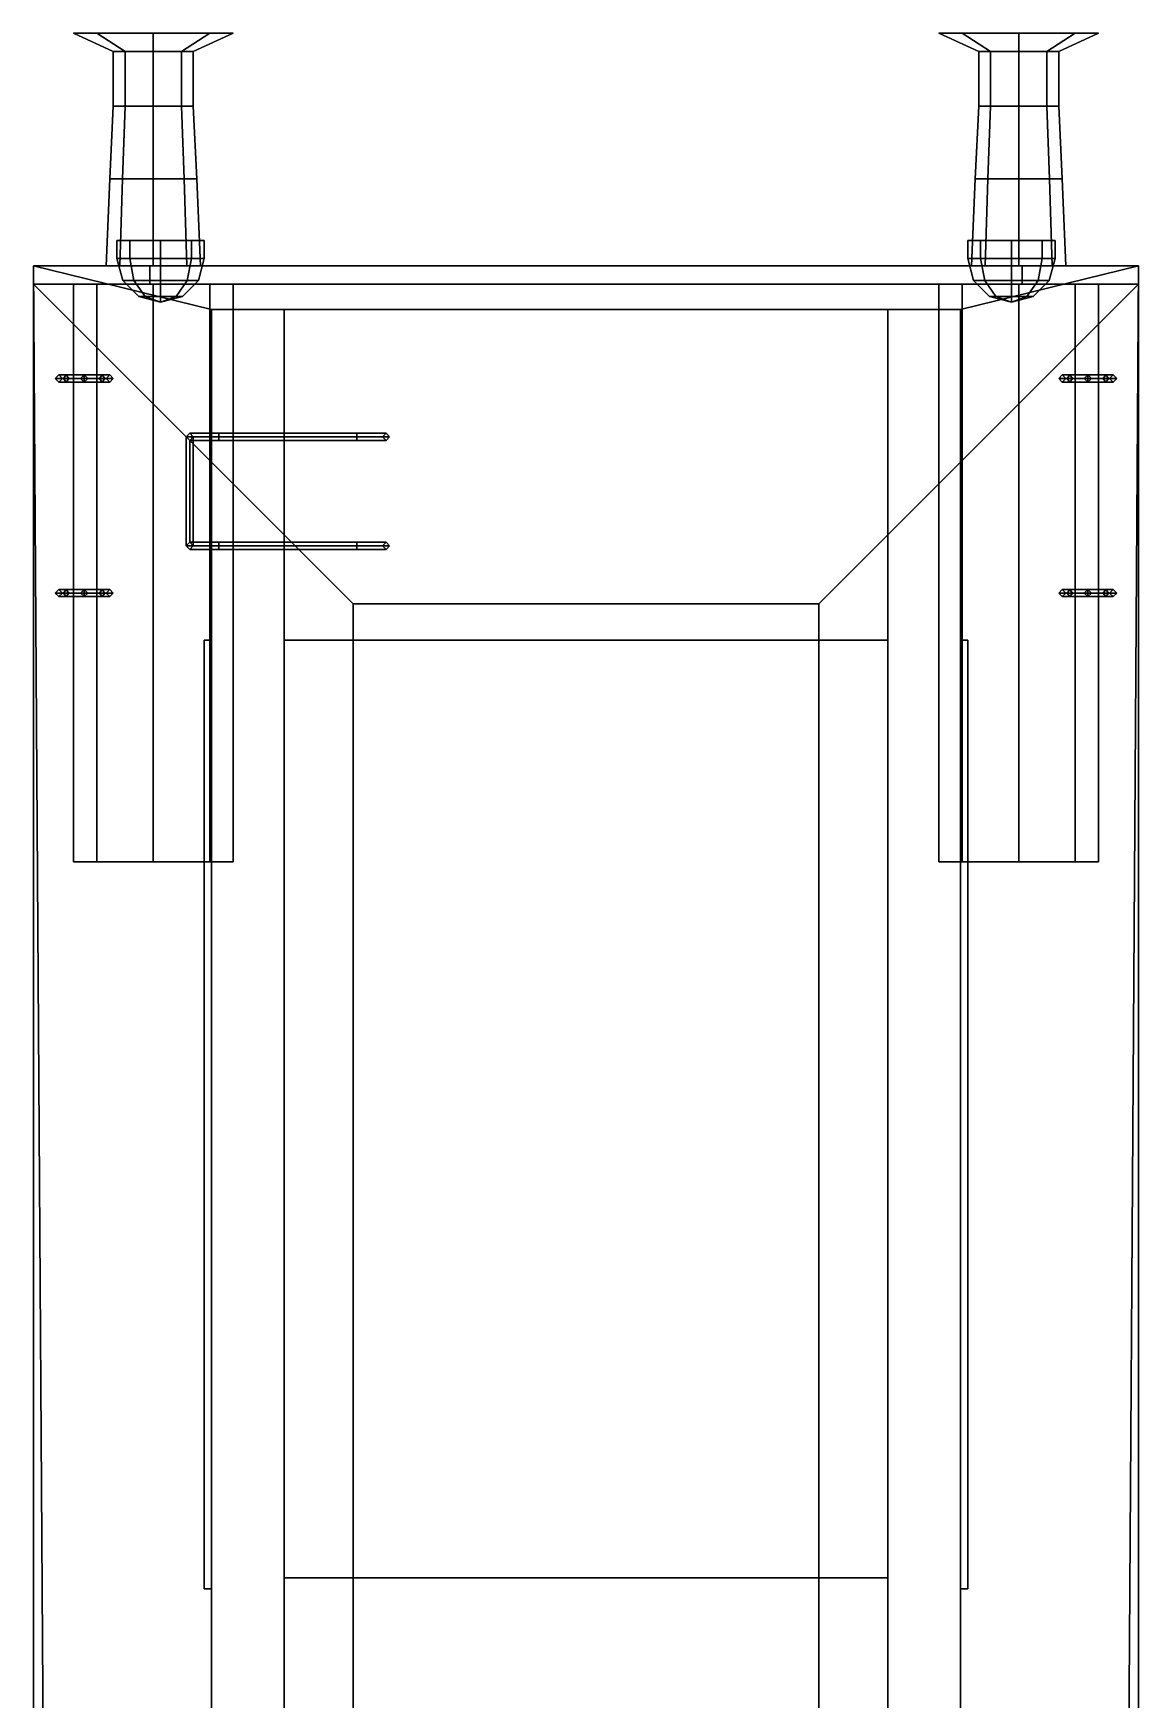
# Model space of a CAD drawing. Extents: x -1.57 to 1.57, y -4.45 to 4.72.
# Drawn here: x -1.52 to 1.52, y 0.135 to 4.72 of the extents above; entities that cross this region are included whole.
import ezdxf

# ---------------------------------------------------------------- set-up
doc = ezdxf.new("R2010")
doc.units = 0
doc.layers.get('0').update_dxf_attribs({"linetype": 'CONTINUOUS'})

msp = doc.modelspace()

# ---------------------------------------------------------------- linework, layer by layer
for points in [[(-1.41, 4.72, 1.03), (-1.0344, 4.72, 1.1856), (-0.97, 4.72, 1.03), (-1.3456, 4.72, 0.8744)], [(-1.3456, 4.72, 1.1856), (-1.19, 4.72, 1.25), (-1.0344, 4.72, 1.1856), (-1.41, 4.72, 1.03)], [(-1.3, 4.67, 1.03), (-1.2678, 4.67, 1.1078), (-1.3456, 4.72, 1.1856), (-1.41, 4.72, 1.03)], [(-1.2678, 4.67, 0.9522), (-1.3, 4.67, 1.03), (-1.41, 4.72, 1.03), (-1.3456, 4.72, 0.8744)], [(-1.2678, 4.67, 1.1078), (-1.19, 4.67, 1.14), (-1.19, 4.72, 1.25), (-1.3456, 4.72, 1.1856)], [(-1.3456, 4.72, 0.8744), (-0.97, 4.72, 1.03), (-1.0344, 4.72, 0.8744), (-1.19, 4.72, 0.81)], [(-1.19, 4.67, 0.92), (-1.2678, 4.67, 0.9522), (-1.3456, 4.72, 0.8744), (-1.19, 4.72, 0.81)], [(-1.19, 4.67, 1.14), (-1.1122, 4.67, 1.1078), (-1.0344, 4.72, 1.1856), (-1.19, 4.72, 1.25)], [(-1.1122, 4.67, 0.9522), (-1.19, 4.67, 0.92), (-1.19, 4.72, 0.81), (-1.0344, 4.72, 0.8744)], [(-1.1122, 4.67, 1.1078), (-1.08, 4.67, 1.03), (-0.97, 4.72, 1.03), (-1.0344, 4.72, 1.1856)], [(-1.08, 4.67, 1.03), (-1.1122, 4.67, 0.9522), (-1.0344, 4.72, 0.8744), (-0.97, 4.72, 1.03)], [(1.08, 4.67, 1.03), (1.1122, 4.67, 1.1078), (1.0344, 4.72, 1.1856), (0.97, 4.72, 1.03)], [(1.1122, 4.67, 0.9522), (1.08, 4.67, 1.03), (0.97, 4.72, 1.03), (1.0344, 4.72, 0.8744)], [(1.0344, 4.72, 1.1856), (1.19, 4.72, 1.25), (1.3456, 4.72, 1.1856), (0.97, 4.72, 1.03)], [(0.97, 4.72, 1.03), (1.3456, 4.72, 1.1856), (1.41, 4.72, 1.03), (1.0344, 4.72, 0.8744)], [(1.1122, 4.67, 1.1078), (1.19, 4.67, 1.14), (1.19, 4.72, 1.25), (1.0344, 4.72, 1.1856)], [(1.19, 4.67, 0.92), (1.1122, 4.67, 0.9522), (1.0344, 4.72, 0.8744), (1.19, 4.72, 0.81)], [(1.0344, 4.72, 0.8744), (1.41, 4.72, 1.03), (1.3456, 4.72, 0.8744), (1.19, 4.72, 0.81)], [(1.19, 4.67, 1.14), (1.2678, 4.67, 1.1078), (1.3456, 4.72, 1.1856), (1.19, 4.72, 1.25)], [(1.2678, 4.67, 0.9522), (1.19, 4.67, 0.92), (1.19, 4.72, 0.81), (1.3456, 4.72, 0.8744)], [(1.2678, 4.67, 1.1078), (1.3, 4.67, 1.03), (1.41, 4.72, 1.03), (1.3456, 4.72, 1.1856)], [(1.3, 4.67, 1.03), (1.2678, 4.67, 0.9522), (1.3456, 4.72, 0.8744), (1.41, 4.72, 1.03)], [(-1.2678, 4.52, 0.9522), (-1.3, 4.52, 1.03), (-1.3, 4.67, 1.03), (-1.2678, 4.67, 0.9522)], [(-1.3, 4.52, 1.03), (-1.2678, 4.52, 1.1078), (-1.2678, 4.67, 1.1078), (-1.3, 4.67, 1.03)], [(-1.2678, 4.52, 1.1078), (-1.19, 4.52, 1.14), (-1.19, 4.67, 1.14), (-1.2678, 4.67, 1.1078)], [(-1.19, 4.52, 0.92), (-1.2678, 4.52, 0.9522), (-1.2678, 4.67, 0.9522), (-1.19, 4.67, 0.92)], [(-1.19, 4.52, 1.14), (-1.1122, 4.52, 1.1078), (-1.1122, 4.67, 1.1078), (-1.19, 4.67, 1.14)], [(-1.1122, 4.52, 0.9522), (-1.19, 4.52, 0.92), (-1.19, 4.67, 0.92), (-1.1122, 4.67, 0.9522)], [(-1.08, 4.52, 1.03), (-1.1122, 4.52, 0.9522), (-1.1122, 4.67, 0.9522), (-1.08, 4.67, 1.03)], [(-1.1122, 4.52, 1.1078), (-1.08, 4.52, 1.03), (-1.08, 4.67, 1.03), (-1.1122, 4.67, 1.1078)], [(1.08, 4.52, 1.03), (1.1122, 4.52, 1.1078), (1.1122, 4.67, 1.1078), (1.08, 4.67, 1.03)], [(1.1122, 4.52, 0.9522), (1.08, 4.52, 1.03), (1.08, 4.67, 1.03), (1.1122, 4.67, 0.9522)], [(1.1122, 4.52, 1.1078), (1.19, 4.52, 1.14), (1.19, 4.67, 1.14), (1.1122, 4.67, 1.1078)], [(1.19, 4.52, 0.92), (1.1122, 4.52, 0.9522), (1.1122, 4.67, 0.9522), (1.19, 4.67, 0.92)], [(1.19, 4.52, 1.14), (1.2678, 4.52, 1.1078), (1.2678, 4.67, 1.1078), (1.19, 4.67, 1.14)], [(1.2678, 4.52, 0.9522), (1.19, 4.52, 0.92), (1.19, 4.67, 0.92), (1.2678, 4.67, 0.9522)], [(1.2678, 4.52, 1.1078), (1.3, 4.52, 1.03), (1.3, 4.67, 1.03), (1.2678, 4.67, 1.1078)], [(1.3, 4.52, 1.03), (1.2678, 4.52, 0.9522), (1.2678, 4.67, 0.9522), (1.3, 4.67, 1.03)], [(-1.2678, 4.52, 1.1078), (-1.3, 4.52, 1.03), (-1.31, 4.32, 1.03), (-1.2749, 4.32, 1.1149)], [(-1.3, 4.52, 1.03), (-1.2678, 4.52, 0.9522), (-1.2749, 4.32, 0.9451), (-1.31, 4.32, 1.03)], [(-1.19, 4.52, 1.14), (-1.2678, 4.52, 1.1078), (-1.2749, 4.32, 1.1149), (-1.19, 4.32, 1.15)], [(-1.2678, 4.52, 0.9522), (-1.19, 4.52, 0.92), (-1.19, 4.32, 0.91), (-1.2749, 4.32, 0.9451)], [(-1.1122, 4.52, 1.1078), (-1.19, 4.52, 1.14), (-1.19, 4.32, 1.15), (-1.1051, 4.32, 1.1149)], [(-1.19, 4.52, 0.92), (-1.1122, 4.52, 0.9522), (-1.1051, 4.32, 0.9451), (-1.19, 4.32, 0.91)], [(-1.08, 4.52, 1.03), (-1.1122, 4.52, 1.1078), (-1.1051, 4.32, 1.1149), (-1.07, 4.32, 1.03)], [(-1.1122, 4.52, 0.9522), (-1.08, 4.52, 1.03), (-1.07, 4.32, 1.03), (-1.1051, 4.32, 0.9451)], [(1.08, 4.52, 1.03), (1.1122, 4.52, 0.9522), (1.1051, 4.32, 0.9451), (1.07, 4.32, 1.03)], [(1.1122, 4.52, 1.1078), (1.08, 4.52, 1.03), (1.07, 4.32, 1.03), (1.1051, 4.32, 1.1149)], [(1.1122, 4.52, 0.9522), (1.19, 4.52, 0.92), (1.19, 4.32, 0.91), (1.1051, 4.32, 0.9451)], [(1.19, 4.52, 1.14), (1.1122, 4.52, 1.1078), (1.1051, 4.32, 1.1149), (1.19, 4.32, 1.15)], [(1.19, 4.52, 0.92), (1.2678, 4.52, 0.9522), (1.2749, 4.32, 0.9451), (1.19, 4.32, 0.91)], [(1.2678, 4.52, 1.1078), (1.19, 4.52, 1.14), (1.19, 4.32, 1.15), (1.2749, 4.32, 1.1149)], [(1.2678, 4.52, 0.9522), (1.3, 4.52, 1.03), (1.31, 4.32, 1.03), (1.2749, 4.32, 0.9451)], [(1.3, 4.52, 1.03), (1.2678, 4.52, 1.1078), (1.2749, 4.32, 1.1149), (1.31, 4.32, 1.03)], [(-1.2749, 4.32, 1.1149), (-1.31, 4.32, 1.03), (-1.32, 4.08, 1.03), (-1.2819, 4.08, 1.1219)], [(-1.31, 4.32, 1.03), (-1.2749, 4.32, 0.9451), (-1.2819, 4.08, 0.9381), (-1.32, 4.08, 1.03)], [(-1.19, 4.32, 1.15), (-1.2749, 4.32, 1.1149), (-1.2819, 4.08, 1.1219), (-1.19, 4.08, 1.16)], [(-1.2749, 4.32, 0.9451), (-1.19, 4.32, 0.91), (-1.19, 4.08, 0.9), (-1.2819, 4.08, 0.9381)], [(-1.1051, 4.32, 1.1149), (-1.19, 4.32, 1.15), (-1.19, 4.08, 1.16), (-1.0981, 4.08, 1.1219)], [(-1.19, 4.32, 0.91), (-1.1051, 4.32, 0.9451), (-1.0981, 4.08, 0.9381), (-1.19, 4.08, 0.9)], [(-1.07, 4.32, 1.03), (-1.1051, 4.32, 1.1149), (-1.0981, 4.08, 1.1219), (-1.06, 4.08, 1.03)], [(-1.1051, 4.32, 0.9451), (-1.07, 4.32, 1.03), (-1.06, 4.08, 1.03), (-1.0981, 4.08, 0.9381)], [(1.07, 4.32, 1.03), (1.1051, 4.32, 0.9451), (1.0981, 4.08, 0.9381), (1.06, 4.08, 1.03)], [(1.1051, 4.32, 1.1149), (1.07, 4.32, 1.03), (1.06, 4.08, 1.03), (1.0981, 4.08, 1.1219)], [(1.1051, 4.32, 0.9451), (1.19, 4.32, 0.91), (1.19, 4.08, 0.9), (1.0981, 4.08, 0.9381)], [(1.19, 4.32, 1.15), (1.1051, 4.32, 1.1149), (1.0981, 4.08, 1.1219), (1.19, 4.08, 1.16)], [(1.19, 4.32, 0.91), (1.2749, 4.32, 0.9451), (1.2819, 4.08, 0.9381), (1.19, 4.08, 0.9)], [(1.2749, 4.32, 1.1149), (1.19, 4.32, 1.15), (1.19, 4.08, 1.16), (1.2819, 4.08, 1.1219)], [(1.2749, 4.32, 0.9451), (1.31, 4.32, 1.03), (1.32, 4.08, 1.03), (1.2819, 4.08, 0.9381)], [(1.31, 4.32, 1.03), (1.2749, 4.32, 1.1149), (1.2819, 4.08, 1.1219), (1.32, 4.08, 1.03)], [(-1.29, 4.15, 1.55), (-1.2549, 4.15, 1.6349), (-1.17, 4.15, 1.67), (-1.2549, 4.15, 1.4651)], [(-1.29, 4.1, 1.55), (-1.2549, 4.1, 1.6349), (-1.2549, 4.15, 1.6349), (-1.29, 4.15, 1.55)], [(-1.2549, 4.1, 1.4651), (-1.29, 4.1, 1.55), (-1.29, 4.15, 1.55), (-1.2549, 4.15, 1.4651)], [(-1.2549, 4.15, 1.4651), (-1.17, 4.15, 1.67), (-1.0851, 4.15, 1.6349), (-1.17, 4.15, 1.43)], [(-1.17, 4.1, 1.43), (-1.2549, 4.1, 1.4651), (-1.2549, 4.15, 1.4651), (-1.17, 4.15, 1.43)], [(-1.2549, 4.1, 1.6349), (-1.17, 4.1, 1.67), (-1.17, 4.15, 1.67), (-1.2549, 4.15, 1.6349)], [(-1.17, 4.15, 1.43), (-1.0851, 4.15, 1.6349), (-1.05, 4.15, 1.55), (-1.0851, 4.15, 1.4651)], [(-1.0851, 4.1, 1.4651), (-1.17, 4.1, 1.43), (-1.17, 4.15, 1.43), (-1.0851, 4.15, 1.4651)], [(-1.17, 4.1, 1.67), (-1.0851, 4.1, 1.6349), (-1.0851, 4.15, 1.6349), (-1.17, 4.15, 1.67)], [(-1.0851, 4.1, 1.6349), (-1.05, 4.1, 1.55), (-1.05, 4.15, 1.55), (-1.0851, 4.15, 1.6349)], [(-1.05, 4.1, 1.55), (-1.0851, 4.1, 1.4651), (-1.0851, 4.15, 1.4651), (-1.05, 4.15, 1.55)], [(1.05, 4.1, 1.55), (1.0851, 4.1, 1.6349), (1.0851, 4.15, 1.6349), (1.05, 4.15, 1.55)], [(1.0851, 4.1, 1.4651), (1.05, 4.1, 1.55), (1.05, 4.15, 1.55), (1.0851, 4.15, 1.4651)], [(1.05, 4.15, 1.55), (1.0851, 4.15, 1.6349), (1.17, 4.15, 1.67), (1.0851, 4.15, 1.4651)], [(1.0851, 4.1, 1.6349), (1.17, 4.1, 1.67), (1.17, 4.15, 1.67), (1.0851, 4.15, 1.6349)], [(1.17, 4.1, 1.43), (1.0851, 4.1, 1.4651), (1.0851, 4.15, 1.4651), (1.17, 4.15, 1.43)], [(1.0851, 4.15, 1.4651), (1.17, 4.15, 1.67), (1.2549, 4.15, 1.6349), (1.17, 4.15, 1.43)], [(1.17, 4.1, 1.67), (1.2549, 4.1, 1.6349), (1.2549, 4.15, 1.6349), (1.17, 4.15, 1.67)], [(1.2549, 4.1, 1.4651), (1.17, 4.1, 1.43), (1.17, 4.15, 1.43), (1.2549, 4.15, 1.4651)], [(1.17, 4.15, 1.43), (1.2549, 4.15, 1.6349), (1.29, 4.15, 1.55), (1.2549, 4.15, 1.4651)], [(1.2549, 4.1, 1.6349), (1.29, 4.1, 1.55), (1.29, 4.15, 1.55), (1.2549, 4.15, 1.6349)], [(1.29, 4.1, 1.55), (1.2549, 4.1, 1.4651), (1.2549, 4.15, 1.4651), (1.29, 4.15, 1.55)], [(-1.2435, 4.04, 1.6235), (-1.2549, 4.1, 1.6349), (-1.29, 4.1, 1.55), (-1.2739, 4.04, 1.55)], [(-1.2739, 4.04, 1.55), (-1.29, 4.1, 1.55), (-1.2549, 4.1, 1.4651), (-1.2435, 4.04, 1.4765)], [(-1.2435, 4.04, 1.4765), (-1.2549, 4.1, 1.4651), (-1.17, 4.1, 1.43), (-1.17, 4.04, 1.4461)], [(-1.17, 4.04, 1.6539), (-1.17, 4.1, 1.67), (-1.2549, 4.1, 1.6349), (-1.2435, 4.04, 1.6235)], [(-1.17, 4.04, 1.4461), (-1.17, 4.1, 1.43), (-1.0851, 4.1, 1.4651), (-1.0965, 4.04, 1.4765)], [(-1.0965, 4.04, 1.6235), (-1.0851, 4.1, 1.6349), (-1.17, 4.1, 1.67), (-1.17, 4.04, 1.6539)], [(-1.0661, 4.04, 1.55), (-1.05, 4.1, 1.55), (-1.0851, 4.1, 1.6349), (-1.0965, 4.04, 1.6235)], [(-1.0965, 4.04, 1.4765), (-1.0851, 4.1, 1.4651), (-1.05, 4.1, 1.55), (-1.0661, 4.04, 1.55)], [(1.0965, 4.04, 1.6235), (1.0851, 4.1, 1.6349), (1.05, 4.1, 1.55), (1.0661, 4.04, 1.55)], [(1.0661, 4.04, 1.55), (1.05, 4.1, 1.55), (1.0851, 4.1, 1.4651), (1.0965, 4.04, 1.4765)], [(1.17, 4.04, 1.6539), (1.17, 4.1, 1.67), (1.0851, 4.1, 1.6349), (1.0965, 4.04, 1.6235)], [(1.0965, 4.04, 1.4765), (1.0851, 4.1, 1.4651), (1.17, 4.1, 1.43), (1.17, 4.04, 1.4461)], [(1.2435, 4.04, 1.6235), (1.2549, 4.1, 1.6349), (1.17, 4.1, 1.67), (1.17, 4.04, 1.6539)], [(1.17, 4.04, 1.4461), (1.17, 4.1, 1.43), (1.2549, 4.1, 1.4651), (1.2435, 4.04, 1.4765)], [(1.2739, 4.04, 1.55), (1.29, 4.1, 1.55), (1.2549, 4.1, 1.6349), (1.2435, 4.04, 1.6235)], [(1.2435, 4.04, 1.4765), (1.2549, 4.1, 1.4651), (1.29, 4.1, 1.55), (1.2739, 4.04, 1.55)], [(-1.52, 4.08, 1.43), (-1.52, 4.08, 1.31), (-1.52, -3.98, 1.31), (-1.52, -3.98, 1.43)], [(1.03, 3.96, 1.43), (1.52, 4.08, 1.43), (-1.52, 4.08, 1.43), (-1.03, 3.96, 1.43)], [(-1.03, 3.96, 1.43), (-1.52, 4.08, 1.43), (-1.48, -1.94, 1.43), (-1.03, -1.94, 1.43)], [(-1.48, -1.94, 1.43), (-1.52, 4.08, 1.43), (-1.52, -3.98, 1.43), (-1.48, -3.77, 1.43)], [(1.52, 4.08, 1.43), (1.52, 4.08, 0.44), (-1.52, 4.08, 0.44), (-1.52, 4.08, 1.43)], [(-1.52, 4.08, 1.31), (-1.52, 4.08, 0.44), (-1.52, 4.03, 0.44), (-1.52, 4.03, 1.31)], [(1.52, 4.08, 0.44), (1.2, 4.08, 0.12), (-1.2, 4.08, 0.12), (-1.52, 4.08, 0.44)], [(-1.52, 4.08, 0.44), (-1.2, 4.08, 0.12), (-1.2, 4.03, 0.12), (-1.52, 4.03, 0.44)], [(-1.2124, 3.9961, 1.5924), (-1.2435, 4.04, 1.6235), (-1.2739, 4.04, 1.55), (-1.23, 3.9961, 1.55)], [(-1.23, 3.9961, 1.55), (-1.2739, 4.04, 1.55), (-1.2435, 4.04, 1.4765), (-1.2124, 3.9961, 1.5076)], [(-1.2124, 3.9961, 1.5076), (-1.2435, 4.04, 1.4765), (-1.17, 4.04, 1.4461), (-1.17, 3.9961, 1.49)], [(-1.17, 3.9961, 1.61), (-1.17, 4.04, 1.6539), (-1.2435, 4.04, 1.6235), (-1.2124, 3.9961, 1.5924)], [(-1.2, 4.03, 0.12), (-1.2, 4.08, 0.12), (1.2, 4.08, 0.12), (1.2, 4.03, 0.12)], [(-1.17, 3.9961, 1.49), (-1.17, 4.04, 1.4461), (-1.0965, 4.04, 1.4765), (-1.1276, 3.9961, 1.5076)], [(-1.1276, 3.9961, 1.5924), (-1.0965, 4.04, 1.6235), (-1.17, 4.04, 1.6539), (-1.17, 3.9961, 1.61)], [(-1.11, 3.9961, 1.55), (-1.0661, 4.04, 1.55), (-1.0965, 4.04, 1.6235), (-1.1276, 3.9961, 1.5924)], [(-1.1276, 3.9961, 1.5076), (-1.0965, 4.04, 1.4765), (-1.0661, 4.04, 1.55), (-1.11, 3.9961, 1.55)], [(1.48, -1.94, 1.43), (1.52, 4.08, 1.43), (1.03, 3.96, 1.43), (1.03, -1.94, 1.43)], [(1.1276, 3.9961, 1.5924), (1.0965, 4.04, 1.6235), (1.0661, 4.04, 1.55), (1.11, 3.9961, 1.55)], [(1.11, 3.9961, 1.55), (1.0661, 4.04, 1.55), (1.0965, 4.04, 1.4765), (1.1276, 3.9961, 1.5076)], [(1.17, 3.9961, 1.61), (1.17, 4.04, 1.6539), (1.0965, 4.04, 1.6235), (1.1276, 3.9961, 1.5924)], [(1.1276, 3.9961, 1.5076), (1.0965, 4.04, 1.4765), (1.17, 4.04, 1.4461), (1.17, 3.9961, 1.49)], [(1.2124, 3.9961, 1.5924), (1.2435, 4.04, 1.6235), (1.17, 4.04, 1.6539), (1.17, 3.9961, 1.61)], [(1.17, 3.9961, 1.49), (1.17, 4.04, 1.4461), (1.2435, 4.04, 1.4765), (1.2124, 3.9961, 1.5076)], [(1.2, 4.03, 0.12), (1.2, 4.08, 0.12), (1.52, 4.08, 0.44), (1.52, 4.03, 0.44)], [(1.23, 3.9961, 1.55), (1.2739, 4.04, 1.55), (1.2435, 4.04, 1.6235), (1.2124, 3.9961, 1.5924)], [(1.2124, 3.9961, 1.5076), (1.2435, 4.04, 1.4765), (1.2739, 4.04, 1.55), (1.23, 3.9961, 1.55)], [(1.52, -3.98, 1.43), (1.52, 4.08, 1.43), (1.48, -1.94, 1.43), (1.48, -3.77, 1.43)], [(1.52, -3.98, 1.31), (1.52, 4.08, 1.31), (1.52, 4.08, 1.43), (1.52, -3.98, 1.43)], [(1.52, 4.03, 0.44), (1.52, 4.08, 0.44), (1.52, 4.08, 1.31), (1.52, 4.03, 1.31)], [(-1.52, 4.03, 1.31), (-0.64, 3.15, 1.31), (-0.64, -3.47, 1.31), (-1.52, -3.98, 1.31)], [(-1.52, 4.03, 1.31), (-1.52, 4.03, 0.44), (1.52, 4.03, 0.44), (1.52, 4.03, 1.31)], [(-1.52, 4.03, 0.44), (-1.2, 4.03, 0.12), (1.2, 4.03, 0.12), (1.52, 4.03, 0.44)], [(1.52, 4.03, 1.31), (0.64, 3.15, 1.31), (-0.64, 3.15, 1.31), (-1.52, 4.03, 1.31)], [(-1.41, 2.44, 1.04), (-1.3456, 2.44, 1.1956), (-1.3456, 4.03, 1.1956), (-1.41, 4.03, 1.04)], [(-1.3456, 2.44, 0.8844), (-1.41, 2.44, 1.04), (-1.41, 4.03, 1.04), (-1.3456, 4.03, 0.8844)], [(-1.19, 2.44, 0.82), (-1.3456, 2.44, 0.8844), (-1.3456, 4.03, 0.8844), (-1.19, 4.03, 0.82)], [(-1.3456, 2.44, 1.1956), (-1.19, 2.44, 1.26), (-1.19, 4.03, 1.26), (-1.3456, 4.03, 1.1956)], [(-1.17, 3.98, 1.55), (-1.2124, 3.9961, 1.5924), (-1.23, 3.9961, 1.55), (-1.17, 3.98, 1.55)], [(-1.17, 3.98, 1.55), (-1.23, 3.9961, 1.55), (-1.2124, 3.9961, 1.5076), (-1.17, 3.98, 1.55)], [(-1.17, 3.98, 1.55), (-1.17, 3.9961, 1.61), (-1.2124, 3.9961, 1.5924), (-1.17, 3.98, 1.55)], [(-1.17, 3.98, 1.55), (-1.2124, 3.9961, 1.5076), (-1.17, 3.9961, 1.49), (-1.17, 3.98, 1.55)], [(-1.0344, 2.44, 0.8844), (-1.19, 2.44, 0.82), (-1.19, 4.03, 0.82), (-1.0344, 4.03, 0.8844)], [(-1.19, 2.44, 1.26), (-1.0344, 2.44, 1.1956), (-1.0344, 4.03, 1.1956), (-1.19, 4.03, 1.26)], [(-1.17, 3.98, 1.55), (-1.1276, 3.9961, 1.5924), (-1.17, 3.9961, 1.61), (-1.17, 3.98, 1.55)], [(-1.17, 3.98, 1.55), (-1.11, 3.9961, 1.55), (-1.1276, 3.9961, 1.5924), (-1.17, 3.98, 1.55)], [(-1.17, 3.98, 1.55), (-1.1276, 3.9961, 1.5076), (-1.11, 3.9961, 1.55), (-1.17, 3.98, 1.55)], [(-1.17, 3.98, 1.55), (-1.17, 3.9961, 1.49), (-1.1276, 3.9961, 1.5076), (-1.17, 3.98, 1.55)], [(-1.0344, 2.44, 1.1956), (-0.97, 2.44, 1.04), (-0.97, 4.03, 1.04), (-1.0344, 4.03, 1.1956)], [(-0.97, 2.44, 1.04), (-1.0344, 2.44, 0.8844), (-1.0344, 4.03, 0.8844), (-0.97, 4.03, 1.04)], [(0.64, -3.47, 1.31), (0.64, 3.15, 1.31), (1.52, 4.03, 1.31), (1.52, -3.98, 1.31)], [(0.97, 2.44, 1.04), (1.0344, 2.44, 1.1956), (1.0344, 4.03, 1.1956), (0.97, 4.03, 1.04)], [(1.0344, 2.44, 0.8844), (0.97, 2.44, 1.04), (0.97, 4.03, 1.04), (1.0344, 4.03, 0.8844)], [(1.0344, 2.44, 1.1956), (1.19, 2.44, 1.26), (1.19, 4.03, 1.26), (1.0344, 4.03, 1.1956)], [(1.19, 2.44, 0.82), (1.0344, 2.44, 0.8844), (1.0344, 4.03, 0.8844), (1.19, 4.03, 0.82)], [(1.17, 3.98, 1.55), (1.1276, 3.9961, 1.5924), (1.11, 3.9961, 1.55), (1.17, 3.98, 1.55)], [(1.17, 3.98, 1.55), (1.11, 3.9961, 1.55), (1.1276, 3.9961, 1.5076), (1.17, 3.98, 1.55)], [(1.17, 3.98, 1.55), (1.17, 3.9961, 1.61), (1.1276, 3.9961, 1.5924), (1.17, 3.98, 1.55)], [(1.17, 3.98, 1.55), (1.1276, 3.9961, 1.5076), (1.17, 3.9961, 1.49), (1.17, 3.98, 1.55)], [(1.17, 3.98, 1.55), (1.23, 3.9961, 1.55), (1.2124, 3.9961, 1.5924), (1.17, 3.98, 1.55)], [(1.17, 3.98, 1.55), (1.2124, 3.9961, 1.5924), (1.17, 3.9961, 1.61), (1.17, 3.98, 1.55)], [(1.17, 3.98, 1.55), (1.17, 3.9961, 1.49), (1.2124, 3.9961, 1.5076), (1.17, 3.98, 1.55)], [(1.17, 3.98, 1.55), (1.2124, 3.9961, 1.5076), (1.23, 3.9961, 1.55), (1.17, 3.98, 1.55)], [(1.19, 2.44, 1.26), (1.3456, 2.44, 1.1956), (1.3456, 4.03, 1.1956), (1.19, 4.03, 1.26)], [(1.3456, 2.44, 0.8844), (1.19, 2.44, 0.82), (1.19, 4.03, 0.82), (1.3456, 4.03, 0.8844)], [(1.3456, 2.44, 1.1956), (1.41, 2.44, 1.04), (1.41, 4.03, 1.04), (1.3456, 4.03, 1.1956)], [(1.41, 2.44, 1.04), (1.3456, 2.44, 0.8844), (1.3456, 4.03, 0.8844), (1.41, 4.03, 1.04)], [(1.03, 3.96, 3.23), (1.03, 3.96, 1.43), (-1.03, 3.96, 1.43), (-1.03, 3.96, 3.23)], [(-1.03, 3.96, 3.23), (-1.03, 3.96, 1.43), (-1.03, 3.05, 1.7), (-1.03, 3.05, 3.15)], [(-0.83, 3.96, 3.31), (-1.03, 3.96, 3.23), (-1.03, -1.94, 3.23), (-0.83, -1.94, 3.31)], [(0.83, 3.96, 3.31), (1.03, 3.96, 3.23), (-1.03, 3.96, 3.23), (-0.83, 3.96, 3.31)], [(-1.03, -1.94, 3.23), (-1.03, 3.96, 3.23), (-1.03, 3.05, 3.15), (-1.03, 0.44, 3.15)], [(-1.03, 0.44, 1.7), (-1.03, 3.05, 1.7), (-1.03, 3.96, 1.43), (-1.03, -1.94, 1.43)], [(0.83, 3.05, 3.31), (0.83, 3.96, 3.31), (-0.83, 3.96, 3.31), (-0.83, 3.05, 3.31)], [(1.03, -1.94, 3.23), (1.03, 3.96, 3.23), (0.83, 3.96, 3.31), (0.83, -1.94, 3.31)], [(1.03, 0.44, 3.15), (1.03, 3.05, 3.15), (1.03, 3.96, 3.23), (1.03, -1.94, 3.23)], [(1.03, -1.94, 1.43), (1.03, 3.96, 1.43), (1.03, 3.05, 1.7), (1.03, 0.44, 1.7)], [(1.03, 3.05, 3.15), (1.03, 3.05, 1.7), (1.03, 3.96, 1.43), (1.03, 3.96, 3.23)], [(-1.46, 3.77, 2.06), (-1.45, 3.78, 2.06), (-1.4295, 3.78, 2.0105), (-1.4366, 3.77, 2.0034)], [(-1.4366, 3.77, 2.1166), (-1.4295, 3.78, 2.1095), (-1.45, 3.78, 2.06), (-1.46, 3.77, 2.06)], [(-1.45, 3.76, 2.06), (-1.46, 3.77, 2.06), (-1.4366, 3.77, 2.0034), (-1.4295, 3.76, 2.0105)], [(-1.4295, 3.76, 2.1095), (-1.4366, 3.77, 2.1166), (-1.46, 3.77, 2.06), (-1.45, 3.76, 2.06)], [(-1.45, 3.78, 2.06), (-1.44, 3.77, 2.06), (-1.4224, 3.77, 2.0176), (-1.4295, 3.78, 2.0105)], [(-1.4295, 3.78, 2.1095), (-1.4224, 3.77, 2.1024), (-1.44, 3.77, 2.06), (-1.45, 3.78, 2.06)], [(-1.44, 3.77, 2.06), (-1.45, 3.76, 2.06), (-1.4295, 3.76, 2.0105), (-1.4224, 3.77, 2.0176)], [(-1.4224, 3.77, 2.1024), (-1.4295, 3.76, 2.1095), (-1.45, 3.76, 2.06), (-1.44, 3.77, 2.06)], [(-1.4366, 3.77, 2.0034), (-1.4295, 3.78, 2.0105), (-1.38, 3.78, 1.99), (-1.39, 3.77, 1.9841)], [(-1.38, 3.77, 2.14), (-1.38, 3.78, 2.13), (-1.4295, 3.78, 2.1095), (-1.4366, 3.77, 2.1166)], [(-1.4295, 3.76, 2.0105), (-1.4366, 3.77, 2.0034), (-1.39, 3.77, 1.9841), (-1.38, 3.76, 1.99)], [(-1.38, 3.76, 2.13), (-1.38, 3.77, 2.14), (-1.4366, 3.77, 2.1166), (-1.4295, 3.76, 2.1095)], [(-1.4295, 3.78, 2.0105), (-1.4224, 3.77, 2.0176), (-1.38, 3.77, 2), (-1.38, 3.78, 1.99)], [(-1.38, 3.78, 2.13), (-1.38, 3.77, 2.12), (-1.4224, 3.77, 2.1024), (-1.4295, 3.78, 2.1095)], [(-1.4224, 3.77, 2.0176), (-1.4295, 3.76, 2.0105), (-1.38, 3.76, 1.99), (-1.38, 3.77, 2)], [(-1.38, 3.77, 2.12), (-1.38, 3.76, 2.13), (-1.4295, 3.76, 2.1095), (-1.4224, 3.77, 2.1024)], [(-1.38, 3.78, 1.43), (-1.39, 3.77, 1.43), (-1.39, 3.77, 1.9841), (-1.38, 3.78, 1.99)], [(-1.39, 3.77, 1.43), (-1.38, 3.76, 1.43), (-1.38, 3.76, 1.99), (-1.39, 3.77, 1.9841)], [(-1.38, 3.78, 1.99), (-1.38, 3.77, 2), (-1.3376, 3.77, 2.0176), (-1.3305, 3.78, 2.0105)], [(-1.37, 3.77, 1.9841), (-1.38, 3.78, 1.99), (-1.3305, 3.78, 2.0105), (-1.3234, 3.77, 2.0034)], [(-1.3305, 3.78, 2.1095), (-1.3376, 3.77, 2.1024), (-1.38, 3.77, 2.12), (-1.38, 3.78, 2.13)], [(-1.3234, 3.77, 2.1166), (-1.3305, 3.78, 2.1095), (-1.38, 3.78, 2.13), (-1.38, 3.77, 2.14)], [(-1.37, 3.77, 1.43), (-1.38, 3.78, 1.43), (-1.38, 3.78, 1.99), (-1.37, 3.77, 1.9841)], [(-1.38, 3.77, 2), (-1.38, 3.76, 1.99), (-1.3305, 3.76, 2.0105), (-1.3376, 3.77, 2.0176)], [(-1.38, 3.76, 1.99), (-1.37, 3.77, 1.9841), (-1.3234, 3.77, 2.0034), (-1.3305, 3.76, 2.0105)], [(-1.3376, 3.77, 2.1024), (-1.3305, 3.76, 2.1095), (-1.38, 3.76, 2.13), (-1.38, 3.77, 2.12)], [(-1.3305, 3.76, 2.1095), (-1.3234, 3.77, 2.1166), (-1.38, 3.77, 2.14), (-1.38, 3.76, 2.13)], [(-1.38, 3.76, 1.43), (-1.37, 3.77, 1.43), (-1.37, 3.77, 1.9841), (-1.38, 3.76, 1.99)], [(-1.3305, 3.78, 2.0105), (-1.3376, 3.77, 2.0176), (-1.32, 3.77, 2.06), (-1.31, 3.78, 2.06)], [(-1.31, 3.78, 2.06), (-1.32, 3.77, 2.06), (-1.3376, 3.77, 2.1024), (-1.3305, 3.78, 2.1095)], [(-1.3376, 3.77, 2.0176), (-1.3305, 3.76, 2.0105), (-1.31, 3.76, 2.06), (-1.32, 3.77, 2.06)], [(-1.32, 3.77, 2.06), (-1.31, 3.76, 2.06), (-1.3305, 3.76, 2.1095), (-1.3376, 3.77, 2.1024)], [(-1.3234, 3.77, 2.0034), (-1.3305, 3.78, 2.0105), (-1.31, 3.78, 2.06), (-1.3, 3.77, 2.06)], [(-1.3, 3.77, 2.06), (-1.31, 3.78, 2.06), (-1.3305, 3.78, 2.1095), (-1.3234, 3.77, 2.1166)], [(-1.3305, 3.76, 2.0105), (-1.3234, 3.77, 2.0034), (-1.3, 3.77, 2.06), (-1.31, 3.76, 2.06)], [(-1.31, 3.76, 2.06), (-1.3, 3.77, 2.06), (-1.3234, 3.77, 2.1166), (-1.3305, 3.76, 2.1095)], [(1.3234, 3.77, 2.1166), (1.3305, 3.78, 2.1095), (1.31, 3.78, 2.06), (1.3, 3.77, 2.06)], [(1.3, 3.77, 2.06), (1.31, 3.78, 2.06), (1.3305, 3.78, 2.0105), (1.3234, 3.77, 2.0034)], [(1.3305, 3.76, 2.1095), (1.3234, 3.77, 2.1166), (1.3, 3.77, 2.06), (1.31, 3.76, 2.06)], [(1.31, 3.76, 2.06), (1.3, 3.77, 2.06), (1.3234, 3.77, 2.0034), (1.3305, 3.76, 2.0105)], [(1.3305, 3.78, 2.1095), (1.3376, 3.77, 2.1024), (1.32, 3.77, 2.06), (1.31, 3.78, 2.06)], [(1.31, 3.78, 2.06), (1.32, 3.77, 2.06), (1.3376, 3.77, 2.0176), (1.3305, 3.78, 2.0105)], [(1.3376, 3.77, 2.1024), (1.3305, 3.76, 2.1095), (1.31, 3.76, 2.06), (1.32, 3.77, 2.06)], [(1.32, 3.77, 2.06), (1.31, 3.76, 2.06), (1.3305, 3.76, 2.0105), (1.3376, 3.77, 2.0176)], [(1.3234, 3.77, 2.0034), (1.3305, 3.78, 2.0105), (1.38, 3.78, 1.99), (1.37, 3.77, 1.9841)], [(1.38, 3.77, 2.14), (1.38, 3.78, 2.13), (1.3305, 3.78, 2.1095), (1.3234, 3.77, 2.1166)], [(1.3305, 3.76, 2.0105), (1.3234, 3.77, 2.0034), (1.37, 3.77, 1.9841), (1.38, 3.76, 1.99)], [(1.38, 3.76, 2.13), (1.38, 3.77, 2.14), (1.3234, 3.77, 2.1166), (1.3305, 3.76, 2.1095)], [(1.38, 3.78, 2.13), (1.38, 3.77, 2.12), (1.3376, 3.77, 2.1024), (1.3305, 3.78, 2.1095)], [(1.3305, 3.78, 2.0105), (1.3376, 3.77, 2.0176), (1.38, 3.77, 2), (1.38, 3.78, 1.99)], [(1.38, 3.77, 2.12), (1.38, 3.76, 2.13), (1.3305, 3.76, 2.1095), (1.3376, 3.77, 2.1024)], [(1.3376, 3.77, 2.0176), (1.3305, 3.76, 2.0105), (1.38, 3.76, 1.99), (1.38, 3.77, 2)], [(1.38, 3.78, 1.43), (1.37, 3.77, 1.43), (1.37, 3.77, 1.9841), (1.38, 3.78, 1.99)], [(1.37, 3.77, 1.43), (1.38, 3.76, 1.43), (1.38, 3.76, 1.99), (1.37, 3.77, 1.9841)], [(1.39, 3.77, 1.43), (1.38, 3.78, 1.43), (1.38, 3.78, 1.99), (1.39, 3.77, 1.9841)], [(1.39, 3.77, 1.9841), (1.38, 3.78, 1.99), (1.4295, 3.78, 2.0105), (1.4366, 3.77, 2.0034)], [(1.4366, 3.77, 2.1166), (1.4295, 3.78, 2.1095), (1.38, 3.78, 2.13), (1.38, 3.77, 2.14)], [(1.4295, 3.78, 2.1095), (1.4224, 3.77, 2.1024), (1.38, 3.77, 2.12), (1.38, 3.78, 2.13)], [(1.38, 3.78, 1.99), (1.38, 3.77, 2), (1.4224, 3.77, 2.0176), (1.4295, 3.78, 2.0105)], [(1.38, 3.76, 1.43), (1.39, 3.77, 1.43), (1.39, 3.77, 1.9841), (1.38, 3.76, 1.99)], [(1.38, 3.76, 1.99), (1.39, 3.77, 1.9841), (1.4366, 3.77, 2.0034), (1.4295, 3.76, 2.0105)], [(1.4295, 3.76, 2.1095), (1.4366, 3.77, 2.1166), (1.38, 3.77, 2.14), (1.38, 3.76, 2.13)], [(1.4224, 3.77, 2.1024), (1.4295, 3.76, 2.1095), (1.38, 3.76, 2.13), (1.38, 3.77, 2.12)], [(1.38, 3.77, 2), (1.38, 3.76, 1.99), (1.4295, 3.76, 2.0105), (1.4224, 3.77, 2.0176)], [(1.45, 3.78, 2.06), (1.44, 3.77, 2.06), (1.4224, 3.77, 2.1024), (1.4295, 3.78, 2.1095)], [(1.4295, 3.78, 2.0105), (1.4224, 3.77, 2.0176), (1.44, 3.77, 2.06), (1.45, 3.78, 2.06)], [(1.44, 3.77, 2.06), (1.45, 3.76, 2.06), (1.4295, 3.76, 2.1095), (1.4224, 3.77, 2.1024)], [(1.4224, 3.77, 2.0176), (1.4295, 3.76, 2.0105), (1.45, 3.76, 2.06), (1.44, 3.77, 2.06)], [(1.46, 3.77, 2.06), (1.45, 3.78, 2.06), (1.4295, 3.78, 2.1095), (1.4366, 3.77, 2.1166)], [(1.4366, 3.77, 2.0034), (1.4295, 3.78, 2.0105), (1.45, 3.78, 2.06), (1.46, 3.77, 2.06)], [(1.45, 3.76, 2.06), (1.46, 3.77, 2.06), (1.4366, 3.77, 2.1166), (1.4295, 3.76, 2.1095)], [(1.4295, 3.76, 2.0105), (1.4366, 3.77, 2.0034), (1.46, 3.77, 2.06), (1.45, 3.76, 2.06)], [(-1.09, 3.62, 1.43), (-1.1, 3.61, 1.43), (-1.1, 3.61, 3.43), (-1.09, 3.62, 3.43)], [(-1.09, 3.62, 3.43), (-1.1, 3.61, 3.43), (-1.01, 3.61, 3.52), (-1.01, 3.62, 3.51)], [(-1.1, 3.61, 1.43), (-1.09, 3.6, 1.43), (-1.09, 3.6, 3.43), (-1.1, 3.61, 3.43)], [(-1.1, 3.61, 1.53), (-1.09, 3.6, 1.52), (-1.09, 3.32, 1.52), (-1.1, 3.31, 1.53)], [(-1.09, 3.6, 1.54), (-1.1, 3.61, 1.53), (-1.1, 3.31, 1.53), (-1.09, 3.32, 1.54)], [(-1.1, 3.61, 1.93), (-1.09, 3.6, 1.92), (-1.09, 3.32, 1.92), (-1.1, 3.31, 1.93)], [(-1.09, 3.6, 1.94), (-1.1, 3.61, 1.93), (-1.1, 3.31, 1.93), (-1.09, 3.32, 1.94)], [(-1.1, 3.61, 1.73), (-1.09, 3.6, 1.72), (-1.09, 3.32, 1.72), (-1.1, 3.31, 1.73)], [(-1.09, 3.6, 1.74), (-1.1, 3.61, 1.73), (-1.1, 3.31, 1.73), (-1.09, 3.32, 1.74)], [(-1.1, 3.61, 2.33), (-1.09, 3.6, 2.32), (-1.09, 3.32, 2.32), (-1.1, 3.31, 2.33)], [(-1.09, 3.6, 2.34), (-1.1, 3.61, 2.33), (-1.1, 3.31, 2.33), (-1.09, 3.32, 2.34)], [(-1.1, 3.61, 2.13), (-1.09, 3.6, 2.12), (-1.09, 3.32, 2.12), (-1.1, 3.31, 2.13)], [(-1.09, 3.6, 2.14), (-1.1, 3.61, 2.13), (-1.1, 3.31, 2.13), (-1.09, 3.32, 2.14)], [(-1.1, 3.61, 2.53), (-1.09, 3.6, 2.52), (-1.09, 3.32, 2.52), (-1.1, 3.31, 2.53)], [(-1.09, 3.6, 2.54), (-1.1, 3.61, 2.53), (-1.1, 3.31, 2.53), (-1.09, 3.32, 2.54)], [(-1.1, 3.61, 2.73), (-1.09, 3.6, 2.72), (-1.09, 3.32, 2.72), (-1.1, 3.31, 2.73)], [(-1.09, 3.6, 2.74), (-1.1, 3.61, 2.73), (-1.1, 3.31, 2.73), (-1.09, 3.32, 2.74)], [(-1.1, 3.61, 3.13), (-1.09, 3.6, 3.12), (-1.09, 3.32, 3.12), (-1.1, 3.31, 3.13)], [(-1.09, 3.6, 3.14), (-1.1, 3.61, 3.13), (-1.1, 3.31, 3.13), (-1.09, 3.32, 3.14)], [(-1.1, 3.61, 2.93), (-1.09, 3.6, 2.92), (-1.09, 3.32, 2.92), (-1.1, 3.31, 2.93)], [(-1.09, 3.6, 2.94), (-1.1, 3.61, 2.93), (-1.1, 3.31, 2.93), (-1.09, 3.32, 2.94)], [(-1.1, 3.61, 3.33), (-1.09, 3.6, 3.32), (-1.09, 3.32, 3.32), (-1.1, 3.31, 3.33)], [(-1.09, 3.6, 3.34), (-1.1, 3.61, 3.33), (-1.1, 3.31, 3.33), (-1.09, 3.32, 3.34)], [(-1.1, 3.61, 3.43), (-1.09, 3.6, 3.43), (-1.01, 3.6, 3.51), (-1.01, 3.61, 3.52)], [(-1.08, 3.61, 1.43), (-1.09, 3.62, 1.43), (-1.09, 3.62, 3.43), (-1.08, 3.61, 3.43)], [(-1.08, 3.61, 3.43), (-1.09, 3.62, 3.43), (-1.01, 3.62, 3.51), (-1.01, 3.61, 3.5)], [(-1.09, 3.6, 1.43), (-1.08, 3.61, 1.43), (-1.08, 3.61, 3.43), (-1.09, 3.6, 3.43)], [(-1.09, 3.6, 1.52), (-1.08, 3.61, 1.53), (-1.08, 3.31, 1.53), (-1.09, 3.32, 1.52)], [(-1.08, 3.61, 1.53), (-1.09, 3.6, 1.54), (-1.09, 3.32, 1.54), (-1.08, 3.31, 1.53)], [(-1.09, 3.6, 1.92), (-1.08, 3.61, 1.93), (-1.08, 3.31, 1.93), (-1.09, 3.32, 1.92)], [(-1.08, 3.61, 1.93), (-1.09, 3.6, 1.94), (-1.09, 3.32, 1.94), (-1.08, 3.31, 1.93)], [(-1.09, 3.6, 1.72), (-1.08, 3.61, 1.73), (-1.08, 3.31, 1.73), (-1.09, 3.32, 1.72)], [(-1.08, 3.61, 1.73), (-1.09, 3.6, 1.74), (-1.09, 3.32, 1.74), (-1.08, 3.31, 1.73)], [(-1.09, 3.6, 2.32), (-1.08, 3.61, 2.33), (-1.08, 3.31, 2.33), (-1.09, 3.32, 2.32)], [(-1.08, 3.61, 2.33), (-1.09, 3.6, 2.34), (-1.09, 3.32, 2.34), (-1.08, 3.31, 2.33)], [(-1.09, 3.6, 2.12), (-1.08, 3.61, 2.13), (-1.08, 3.31, 2.13), (-1.09, 3.32, 2.12)], [(-1.08, 3.61, 2.13), (-1.09, 3.6, 2.14), (-1.09, 3.32, 2.14), (-1.08, 3.31, 2.13)], [(-1.09, 3.6, 2.52), (-1.08, 3.61, 2.53), (-1.08, 3.31, 2.53), (-1.09, 3.32, 2.52)], [(-1.08, 3.61, 2.53), (-1.09, 3.6, 2.54), (-1.09, 3.32, 2.54), (-1.08, 3.31, 2.53)], [(-1.09, 3.6, 2.72), (-1.08, 3.61, 2.73), (-1.08, 3.31, 2.73), (-1.09, 3.32, 2.72)], [(-1.08, 3.61, 2.73), (-1.09, 3.6, 2.74), (-1.09, 3.32, 2.74), (-1.08, 3.31, 2.73)], [(-1.09, 3.6, 3.12), (-1.08, 3.61, 3.13), (-1.08, 3.31, 3.13), (-1.09, 3.32, 3.12)], [(-1.08, 3.61, 3.13), (-1.09, 3.6, 3.14), (-1.09, 3.32, 3.14), (-1.08, 3.31, 3.13)], [(-1.09, 3.6, 2.92), (-1.08, 3.61, 2.93), (-1.08, 3.31, 2.93), (-1.09, 3.32, 2.92)], [(-1.08, 3.61, 2.93), (-1.09, 3.6, 2.94), (-1.09, 3.32, 2.94), (-1.08, 3.31, 2.93)], [(-1.09, 3.6, 3.32), (-1.08, 3.61, 3.33), (-1.08, 3.31, 3.33), (-1.09, 3.32, 3.32)], [(-1.08, 3.61, 3.33), (-1.09, 3.6, 3.34), (-1.09, 3.32, 3.34), (-1.08, 3.31, 3.33)], [(-1.09, 3.6, 3.43), (-1.08, 3.61, 3.43), (-1.01, 3.61, 3.5), (-1.01, 3.6, 3.51)], [(-1.01, 3.61, 3.5), (-1.01, 3.62, 3.51), (-0.63, 3.62, 3.51), (-0.63, 3.61, 3.5)], [(-1.01, 3.62, 3.51), (-1.01, 3.61, 3.52), (-0.63, 3.61, 3.52), (-0.63, 3.62, 3.51)], [(-1.01, 3.61, 3.52), (-1.01, 3.6, 3.51), (-0.63, 3.6, 3.51), (-0.63, 3.61, 3.52)], [(-1.01, 3.6, 3.51), (-1.01, 3.61, 3.5), (-0.63, 3.61, 3.5), (-0.63, 3.6, 3.51)], [(-0.54, 3.61, 3.43), (-0.55, 3.62, 3.43), (-0.63, 3.62, 3.51), (-0.63, 3.61, 3.52)], [(-0.55, 3.62, 3.43), (-0.56, 3.61, 3.43), (-0.63, 3.61, 3.5), (-0.63, 3.62, 3.51)], [(-0.56, 3.61, 3.43), (-0.55, 3.6, 3.43), (-0.63, 3.6, 3.51), (-0.63, 3.61, 3.5)], [(-0.55, 3.6, 3.43), (-0.54, 3.61, 3.43), (-0.63, 3.61, 3.52), (-0.63, 3.6, 3.51)], [(-0.55, 3.62, 3.31), (-0.56, 3.61, 3.31), (-0.56, 3.61, 3.43), (-0.55, 3.62, 3.43)], [(-0.56, 3.61, 3.31), (-0.55, 3.6, 3.31), (-0.55, 3.6, 3.43), (-0.56, 3.61, 3.43)], [(-0.54, 3.61, 3.31), (-0.55, 3.62, 3.31), (-0.55, 3.62, 3.43), (-0.54, 3.61, 3.43)], [(-0.55, 3.6, 3.31), (-0.54, 3.61, 3.31), (-0.54, 3.61, 3.43), (-0.55, 3.6, 3.43)], [(-1.09, 3.32, 1.43), (-1.1, 3.31, 1.43), (-1.1, 3.31, 3.43), (-1.09, 3.32, 3.43)], [(-1.09, 3.32, 3.43), (-1.1, 3.31, 3.43), (-1.01, 3.31, 3.52), (-1.01, 3.32, 3.51)], [(-1.1, 3.31, 1.43), (-1.09, 3.3, 1.43), (-1.09, 3.3, 3.43), (-1.1, 3.31, 3.43)], [(-1.1, 3.31, 3.43), (-1.09, 3.3, 3.43), (-1.01, 3.3, 3.51), (-1.01, 3.31, 3.52)], [(-1.08, 3.31, 1.43), (-1.09, 3.32, 1.43), (-1.09, 3.32, 3.43), (-1.08, 3.31, 3.43)], [(-1.08, 3.31, 3.43), (-1.09, 3.32, 3.43), (-1.01, 3.32, 3.51), (-1.01, 3.31, 3.5)], [(-1.09, 3.3, 1.43), (-1.08, 3.31, 1.43), (-1.08, 3.31, 3.43), (-1.09, 3.3, 3.43)], [(-1.09, 3.3, 3.43), (-1.08, 3.31, 3.43), (-1.01, 3.31, 3.5), (-1.01, 3.3, 3.51)], [(-1.01, 3.31, 3.5), (-1.01, 3.32, 3.51), (-0.63, 3.32, 3.51), (-0.63, 3.31, 3.5)], [(-1.01, 3.32, 3.51), (-1.01, 3.31, 3.52), (-0.63, 3.31, 3.52), (-0.63, 3.32, 3.51)], [(-1.01, 3.31, 3.52), (-1.01, 3.3, 3.51), (-0.63, 3.3, 3.51), (-0.63, 3.31, 3.52)], [(-1.01, 3.3, 3.51), (-1.01, 3.31, 3.5), (-0.63, 3.31, 3.5), (-0.63, 3.3, 3.51)], [(-0.54, 3.31, 3.43), (-0.55, 3.32, 3.43), (-0.63, 3.32, 3.51), (-0.63, 3.31, 3.52)], [(-0.55, 3.32, 3.43), (-0.56, 3.31, 3.43), (-0.63, 3.31, 3.5), (-0.63, 3.32, 3.51)], [(-0.56, 3.31, 3.43), (-0.55, 3.3, 3.43), (-0.63, 3.3, 3.51), (-0.63, 3.31, 3.5)], [(-0.55, 3.3, 3.43), (-0.54, 3.31, 3.43), (-0.63, 3.31, 3.52), (-0.63, 3.3, 3.51)], [(-0.55, 3.32, 3.31), (-0.56, 3.31, 3.31), (-0.56, 3.31, 3.43), (-0.55, 3.32, 3.43)], [(-0.56, 3.31, 3.31), (-0.55, 3.3, 3.31), (-0.55, 3.3, 3.43), (-0.56, 3.31, 3.43)], [(-0.54, 3.31, 3.31), (-0.55, 3.32, 3.31), (-0.55, 3.32, 3.43), (-0.54, 3.31, 3.43)], [(-0.55, 3.3, 3.31), (-0.54, 3.31, 3.31), (-0.54, 3.31, 3.43), (-0.55, 3.3, 3.43)], [(-1.46, 3.18, 2.06), (-1.45, 3.19, 2.06), (-1.4295, 3.19, 2.0105), (-1.4366, 3.18, 2.0034)], [(-1.4366, 3.18, 2.1166), (-1.4295, 3.19, 2.1095), (-1.45, 3.19, 2.06), (-1.46, 3.18, 2.06)], [(-1.45, 3.17, 2.06), (-1.46, 3.18, 2.06), (-1.4366, 3.18, 2.0034), (-1.4295, 3.17, 2.0105)], [(-1.4295, 3.17, 2.1095), (-1.4366, 3.18, 2.1166), (-1.46, 3.18, 2.06), (-1.45, 3.17, 2.06)], [(-1.45, 3.19, 2.06), (-1.44, 3.18, 2.06), (-1.4224, 3.18, 2.0176), (-1.4295, 3.19, 2.0105)], [(-1.4295, 3.19, 2.1095), (-1.4224, 3.18, 2.1024), (-1.44, 3.18, 2.06), (-1.45, 3.19, 2.06)], [(-1.44, 3.18, 2.06), (-1.45, 3.17, 2.06), (-1.4295, 3.17, 2.0105), (-1.4224, 3.18, 2.0176)], [(-1.4224, 3.18, 2.1024), (-1.4295, 3.17, 2.1095), (-1.45, 3.17, 2.06), (-1.44, 3.18, 2.06)], [(-1.38, 3.18, 2.14), (-1.38, 3.19, 2.13), (-1.4295, 3.19, 2.1095), (-1.4366, 3.18, 2.1166)], [(-1.4366, 3.18, 2.0034), (-1.4295, 3.19, 2.0105), (-1.38, 3.19, 1.99), (-1.39, 3.18, 1.9841)], [(-1.38, 3.17, 2.13), (-1.38, 3.18, 2.14), (-1.4366, 3.18, 2.1166), (-1.4295, 3.17, 2.1095)], [(-1.4295, 3.17, 2.0105), (-1.4366, 3.18, 2.0034), (-1.39, 3.18, 1.9841), (-1.38, 3.17, 1.99)], [(-1.4295, 3.19, 2.0105), (-1.4224, 3.18, 2.0176), (-1.38, 3.18, 2), (-1.38, 3.19, 1.99)], [(-1.38, 3.19, 2.13), (-1.38, 3.18, 2.12), (-1.4224, 3.18, 2.1024), (-1.4295, 3.19, 2.1095)], [(-1.4224, 3.18, 2.0176), (-1.4295, 3.17, 2.0105), (-1.38, 3.17, 1.99), (-1.38, 3.18, 2)], [(-1.38, 3.18, 2.12), (-1.38, 3.17, 2.13), (-1.4295, 3.17, 2.1095), (-1.4224, 3.18, 2.1024)], [(-1.38, 3.19, 1.43), (-1.39, 3.18, 1.43), (-1.39, 3.18, 1.9841), (-1.38, 3.19, 1.99)], [(-1.39, 3.18, 1.43), (-1.38, 3.17, 1.43), (-1.38, 3.17, 1.99), (-1.39, 3.18, 1.9841)], [(-1.37, 3.18, 1.43), (-1.38, 3.19, 1.43), (-1.38, 3.19, 1.99), (-1.37, 3.18, 1.9841)], [(-1.38, 3.19, 1.99), (-1.38, 3.18, 2), (-1.3376, 3.18, 2.0176), (-1.3305, 3.19, 2.0105)], [(-1.3305, 3.19, 2.1095), (-1.3376, 3.18, 2.1024), (-1.38, 3.18, 2.12), (-1.38, 3.19, 2.13)], [(-1.3234, 3.18, 2.1166), (-1.3305, 3.19, 2.1095), (-1.38, 3.19, 2.13), (-1.38, 3.18, 2.14)], [(-1.37, 3.18, 1.9841), (-1.38, 3.19, 1.99), (-1.3305, 3.19, 2.0105), (-1.3234, 3.18, 2.0034)], [(-1.38, 3.17, 1.43), (-1.37, 3.18, 1.43), (-1.37, 3.18, 1.9841), (-1.38, 3.17, 1.99)], [(-1.38, 3.18, 2), (-1.38, 3.17, 1.99), (-1.3305, 3.17, 2.0105), (-1.3376, 3.18, 2.0176)], [(-1.3376, 3.18, 2.1024), (-1.3305, 3.17, 2.1095), (-1.38, 3.17, 2.13), (-1.38, 3.18, 2.12)], [(-1.3305, 3.17, 2.1095), (-1.3234, 3.18, 2.1166), (-1.38, 3.18, 2.14), (-1.38, 3.17, 2.13)], [(-1.38, 3.17, 1.99), (-1.37, 3.18, 1.9841), (-1.3234, 3.18, 2.0034), (-1.3305, 3.17, 2.0105)], [(-1.3305, 3.19, 2.0105), (-1.3376, 3.18, 2.0176), (-1.32, 3.18, 2.06), (-1.31, 3.19, 2.06)], [(-1.31, 3.19, 2.06), (-1.32, 3.18, 2.06), (-1.3376, 3.18, 2.1024), (-1.3305, 3.19, 2.1095)], [(-1.3376, 3.18, 2.0176), (-1.3305, 3.17, 2.0105), (-1.31, 3.17, 2.06), (-1.32, 3.18, 2.06)], [(-1.32, 3.18, 2.06), (-1.31, 3.17, 2.06), (-1.3305, 3.17, 2.1095), (-1.3376, 3.18, 2.1024)], [(-1.3234, 3.18, 2.0034), (-1.3305, 3.19, 2.0105), (-1.31, 3.19, 2.06), (-1.3, 3.18, 2.06)], [(-1.3, 3.18, 2.06), (-1.31, 3.19, 2.06), (-1.3305, 3.19, 2.1095), (-1.3234, 3.18, 2.1166)], [(-1.3305, 3.17, 2.0105), (-1.3234, 3.18, 2.0034), (-1.3, 3.18, 2.06), (-1.31, 3.17, 2.06)], [(-1.31, 3.17, 2.06), (-1.3, 3.18, 2.06), (-1.3234, 3.18, 2.1166), (-1.3305, 3.17, 2.1095)], [(1.3234, 3.18, 2.1166), (1.3305, 3.19, 2.1095), (1.31, 3.19, 2.06), (1.3, 3.18, 2.06)], [(1.3, 3.18, 2.06), (1.31, 3.19, 2.06), (1.3305, 3.19, 2.0105), (1.3234, 3.18, 2.0034)], [(1.3305, 3.17, 2.1095), (1.3234, 3.18, 2.1166), (1.3, 3.18, 2.06), (1.31, 3.17, 2.06)], [(1.31, 3.17, 2.06), (1.3, 3.18, 2.06), (1.3234, 3.18, 2.0034), (1.3305, 3.17, 2.0105)], [(1.3305, 3.19, 2.1095), (1.3376, 3.18, 2.1024), (1.32, 3.18, 2.06), (1.31, 3.19, 2.06)], [(1.31, 3.19, 2.06), (1.32, 3.18, 2.06), (1.3376, 3.18, 2.0176), (1.3305, 3.19, 2.0105)], [(1.3376, 3.18, 2.1024), (1.3305, 3.17, 2.1095), (1.31, 3.17, 2.06), (1.32, 3.18, 2.06)], [(1.32, 3.18, 2.06), (1.31, 3.17, 2.06), (1.3305, 3.17, 2.0105), (1.3376, 3.18, 2.0176)], [(1.3234, 3.18, 2.0034), (1.3305, 3.19, 2.0105), (1.38, 3.19, 1.99), (1.37, 3.18, 1.9841)], [(1.38, 3.18, 2.14), (1.38, 3.19, 2.13), (1.3305, 3.19, 2.1095), (1.3234, 3.18, 2.1166)], [(1.3305, 3.17, 2.0105), (1.3234, 3.18, 2.0034), (1.37, 3.18, 1.9841), (1.38, 3.17, 1.99)], [(1.38, 3.17, 2.13), (1.38, 3.18, 2.14), (1.3234, 3.18, 2.1166), (1.3305, 3.17, 2.1095)], [(1.38, 3.19, 2.13), (1.38, 3.18, 2.12), (1.3376, 3.18, 2.1024), (1.3305, 3.19, 2.1095)], [(1.3305, 3.19, 2.0105), (1.3376, 3.18, 2.0176), (1.38, 3.18, 2), (1.38, 3.19, 1.99)], [(1.38, 3.18, 2.12), (1.38, 3.17, 2.13), (1.3305, 3.17, 2.1095), (1.3376, 3.18, 2.1024)], [(1.3376, 3.18, 2.0176), (1.3305, 3.17, 2.0105), (1.38, 3.17, 1.99), (1.38, 3.18, 2)], [(1.38, 3.19, 1.43), (1.37, 3.18, 1.43), (1.37, 3.18, 1.9841), (1.38, 3.19, 1.99)], [(1.37, 3.18, 1.43), (1.38, 3.17, 1.43), (1.38, 3.17, 1.99), (1.37, 3.18, 1.9841)], [(1.39, 3.18, 1.43), (1.38, 3.19, 1.43), (1.38, 3.19, 1.99), (1.39, 3.18, 1.9841)], [(1.39, 3.18, 1.9841), (1.38, 3.19, 1.99), (1.4295, 3.19, 2.0105), (1.4366, 3.18, 2.0034)], [(1.4366, 3.18, 2.1166), (1.4295, 3.19, 2.1095), (1.38, 3.19, 2.13), (1.38, 3.18, 2.14)], [(1.4295, 3.19, 2.1095), (1.4224, 3.18, 2.1024), (1.38, 3.18, 2.12), (1.38, 3.19, 2.13)], [(1.38, 3.19, 1.99), (1.38, 3.18, 2), (1.4224, 3.18, 2.0176), (1.4295, 3.19, 2.0105)], [(1.38, 3.17, 1.43), (1.39, 3.18, 1.43), (1.39, 3.18, 1.9841), (1.38, 3.17, 1.99)], [(1.38, 3.17, 1.99), (1.39, 3.18, 1.9841), (1.4366, 3.18, 2.0034), (1.4295, 3.17, 2.0105)], [(1.4295, 3.17, 2.1095), (1.4366, 3.18, 2.1166), (1.38, 3.18, 2.14), (1.38, 3.17, 2.13)], [(1.4224, 3.18, 2.1024), (1.4295, 3.17, 2.1095), (1.38, 3.17, 2.13), (1.38, 3.18, 2.12)], [(1.38, 3.18, 2), (1.38, 3.17, 1.99), (1.4295, 3.17, 2.0105), (1.4224, 3.18, 2.0176)], [(1.45, 3.19, 2.06), (1.44, 3.18, 2.06), (1.4224, 3.18, 2.1024), (1.4295, 3.19, 2.1095)], [(1.4295, 3.19, 2.0105), (1.4224, 3.18, 2.0176), (1.44, 3.18, 2.06), (1.45, 3.19, 2.06)], [(1.44, 3.18, 2.06), (1.45, 3.17, 2.06), (1.4295, 3.17, 2.1095), (1.4224, 3.18, 2.1024)], [(1.4224, 3.18, 2.0176), (1.4295, 3.17, 2.0105), (1.45, 3.17, 2.06), (1.44, 3.18, 2.06)], [(1.46, 3.18, 2.06), (1.45, 3.19, 2.06), (1.4295, 3.19, 2.1095), (1.4366, 3.18, 2.1166)], [(1.4366, 3.18, 2.0034), (1.4295, 3.19, 2.0105), (1.45, 3.19, 2.06), (1.46, 3.18, 2.06)], [(1.45, 3.17, 2.06), (1.46, 3.18, 2.06), (1.4366, 3.18, 2.1166), (1.4295, 3.17, 2.1095)], [(1.4295, 3.17, 2.0105), (1.4366, 3.18, 2.0034), (1.46, 3.18, 2.06), (1.45, 3.17, 2.06)], [(0.64, 3.15, 1.31), (0.64, 3.15, 0.38), (-0.64, 3.15, 0.38), (-0.64, 3.15, 1.31)], [(-0.64, 3.15, 1.31), (-0.64, 3.15, 0.38), (-0.64, -3.47, 0.38), (-0.64, -3.47, 1.31)], [(-0.64, -3.47, 0.38), (-0.64, 3.15, 0.38), (0.64, 3.15, 0.38), (0.64, -3.47, 0.38)], [(0.64, -3.47, 0.38), (0.64, 3.15, 0.38), (0.64, 3.15, 1.31), (0.64, -3.47, 1.31)], [(-1.05, 3.05, 3.15), (-1.05, 3.05, 1.7), (-1.05, 0.44, 1.7), (-1.05, 0.44, 3.15)], [(-1.03, 3.05, 3.15), (-1.03, 3.05, 1.7), (-1.05, 3.05, 1.7), (-1.05, 3.05, 3.15)], [(-1.05, 0.44, 1.7), (-1.05, 3.05, 1.7), (-1.03, 3.05, 1.7), (-1.03, 0.44, 1.7)], [(-1.03, 0.44, 3.15), (-1.03, 3.05, 3.15), (-1.05, 3.05, 3.15), (-1.05, 0.44, 3.15)], [(-0.83, 3.05, 3.66), (-0.83, 3.05, 3.31), (-0.83, 0.47, 3.31), (-0.83, 0.47, 3.66)], [(0.83, 3.05, 3.66), (0.83, 3.05, 3.31), (-0.83, 3.05, 3.31), (-0.83, 3.05, 3.66)], [(0.83, 0.47, 3.66), (0.83, 3.05, 3.66), (-0.83, 3.05, 3.66), (-0.83, 0.47, 3.66)], [(0.83, 0.47, 3.31), (0.83, 3.05, 3.31), (0.83, 3.05, 3.66), (0.83, 0.47, 3.66)], [(1.05, 3.05, 3.15), (1.05, 3.05, 1.7), (1.03, 3.05, 1.7), (1.03, 3.05, 3.15)], [(1.03, 0.44, 1.7), (1.03, 3.05, 1.7), (1.05, 3.05, 1.7), (1.05, 0.44, 1.7)], [(1.05, 0.44, 3.15), (1.05, 3.05, 3.15), (1.03, 3.05, 3.15), (1.03, 0.44, 3.15)], [(1.05, 0.44, 1.7), (1.05, 3.05, 1.7), (1.05, 3.05, 3.15), (1.05, 0.44, 3.15)], [(-1.41, 2.44, 1.04), (-1.0344, 2.44, 0.8844), (-0.97, 2.44, 1.04), (-1.3456, 2.44, 1.1956)], [(-1.3456, 2.44, 0.8844), (-1.19, 2.44, 0.82), (-1.0344, 2.44, 0.8844), (-1.41, 2.44, 1.04)], [(-1.3456, 2.44, 1.1956), (-0.97, 2.44, 1.04), (-1.0344, 2.44, 1.1956), (-1.19, 2.44, 1.26)], [(0.97, 2.44, 1.04), (1.3456, 2.44, 0.8844), (1.41, 2.44, 1.04), (1.0344, 2.44, 1.1956)], [(1.0344, 2.44, 0.8844), (1.19, 2.44, 0.82), (1.3456, 2.44, 0.8844), (0.97, 2.44, 1.04)], [(1.0344, 2.44, 1.1956), (1.41, 2.44, 1.04), (1.3456, 2.44, 1.1956), (1.19, 2.44, 1.26)], [(0.83, -1.94, 3.31), (0.83, 0.47, 3.31), (-0.83, 0.47, 3.31), (-0.83, -1.94, 3.31)], [(-0.83, 0.47, 3.66), (-0.83, 0.47, 3.31), (0.83, 0.47, 3.31), (0.83, 0.47, 3.66)], [(-1.05, 0.44, 3.15), (-1.05, 0.44, 1.7), (-1.03, 0.44, 1.7), (-1.03, 0.44, 3.15)], [(-1.03, 0.44, 3.15), (-1.03, 0.44, 1.7), (-1.03, -1.94, 1.43), (-1.03, -1.94, 3.23)], [(1.03, 0.44, 3.15), (1.03, 0.44, 1.7), (1.05, 0.44, 1.7), (1.05, 0.44, 3.15)], [(1.03, -1.94, 3.23), (1.03, -1.94, 1.43), (1.03, 0.44, 1.7), (1.03, 0.44, 3.15)]]:
    msp.add_3dface(points)

doc.saveas('drawing.dxf')
